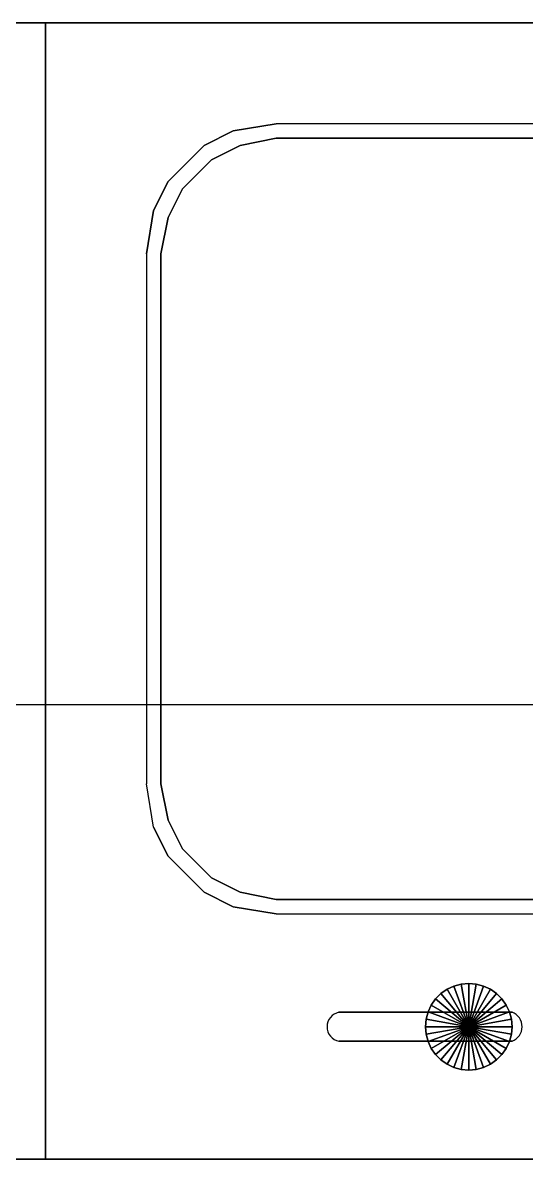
# Model space of a CAD drawing. Header units: inches. Extents: x -7543 to -822, y 102837 to 190349.
# Drawn here: x -831.59908 to -831.59465, y 102837.00943 to 102837.01943 of the extents above; entities that cross this region are included whole.
import ezdxf

# ---------------------------------------------------------------- set-up
doc = ezdxf.new("R2010")
doc.units = ezdxf.units.IN
doc.header["$MEASUREMENT"] = 0
doc.linetypes.add('DASHDOTX2', pattern=[2, 1, -0.5, 0, -0.5])
doc.layers.add('AKS', color=1, linetype='Continuous', lineweight=25)
doc.layers.add('TEFRİŞ', color=7, linetype='Continuous', lineweight=25, true_color=0x78462c)

msp = doc.modelspace()

# ---------------------------------------------------------------- linework, layer by layer
at = {"layer": 'AKS', "linetype": 'DASHDOTX2', "ltscale": 10}
msp.add_line((-831.6986646402642, 102837.0134307916), (-831.3280608453938, 102837.0134307916), dxfattribs=at)
at = {"layer": 'TEFRİŞ'}
for p, q in [((-831.597226394348, 102837.0184782916, -0.004190999999999999), (-831.597480394348, 102837.0183512916, -0.004190999999999999)), ((-831.5968453943481, 102837.0185417916, -0.004190999999999999), (-831.597226394348, 102837.0184782916, -0.004190999999999999)), ((-831.590909394348, 102837.0185417916, -0.004190999999999999), (-831.5968453943481, 102837.0185417916, -0.004190999999999999)), ((-831.597480394348, 102837.0183512916, -0.004190999999999999), (-831.5977978943481, 102837.0180337916, -0.004190999999999999)), ((-831.597162894348, 102837.0183512916, -0.004190999999999999), (-831.597416894348, 102837.0182242916, -0.004190999999999999)), ((-831.5968453943481, 102837.0184147916, -0.004190999999999999), (-831.597162894348, 102837.0183512916, -0.004190999999999999)), ((-831.597416894348, 102837.0182242916, -0.004190999999999999), (-831.5976708943481, 102837.0179702916, -0.004190999999999999)), ((-831.5977978943481, 102837.0180337916, -0.004190999999999999), (-831.597924894348, 102837.0177797916, -0.004190999999999999)), ((-831.5976708943481, 102837.0179702916, -0.004190999999999999), (-831.5977978943481, 102837.0177162916, -0.004190999999999999)), ((-831.597924894348, 102837.0177797916, -0.004190999999999999), (-831.597988394348, 102837.0173987916, -0.004190999999999999)), ((-831.5977978943481, 102837.0177162916, -0.004190999999999999), (-831.597861394348, 102837.0173987916, -0.004190999999999999)), ((-831.597924894348, 102837.0123517916, -0.004190999999999999), (-831.597988394348, 102837.0127327916, -0.004190999999999999)), ((-831.5977978943481, 102837.0124152916, -0.004190999999999999), (-831.597861394348, 102837.0127327916, -0.004190999999999999)), ((-831.5977978943481, 102837.0120977916, -0.004190999999999999), (-831.597924894348, 102837.0123517916, -0.004190999999999999)), ((-831.5976708943481, 102837.0121612916, -0.004190999999999999), (-831.5977978943481, 102837.0124152916, -0.004190999999999999)), ((-831.597416894348, 102837.0119072916, -0.004190999999999999), (-831.5976708943481, 102837.0121612916, -0.004190999999999999)), ((-831.597480394348, 102837.0117802916, -0.004190999999999999), (-831.5977978943481, 102837.0120977916, -0.004190999999999999)), ((-831.597162894348, 102837.0117802916, -0.004190999999999999), (-831.597416894348, 102837.0119072916, -0.004190999999999999)), ((-831.597226394348, 102837.0116532916, -0.004190999999999999), (-831.597480394348, 102837.0117802916, -0.004190999999999999)), ((-831.5968453943481, 102837.0117167916, -0.004190999999999999), (-831.597162894348, 102837.0117802916, -0.004190999999999999)), ((-831.5968453943481, 102837.0115897916, -0.004190999999999999), (-831.597226394348, 102837.0116532916, -0.004190999999999999)), ((-831.5968453943481, 102837.0115897916, -0.004190999999999999), (-831.590909394348, 102837.0115897916, -0.004190999999999999))]:
    msp.add_line(p, q, dxfattribs=at)
for centre, radius, start, end in [((-831.5962695413888, 102837.0105967916, 0.0007620000000000005), 0.0001294089238967639, 101.0724330008495, 258.9275669991505), ((-831.5948175479311, 102837.0105967916, 0.0007620000000000005), 0.000135471253029605, 290.3693599422097, 69.63064005779033)]:
    msp.add_arc(centre, radius, start, end, dxfattribs=at)
for points in [[(-831.605677394348, 102837.0194307916, -0.000127000000000001), (-831.598877394348, 102837.0194307916, -0.000127000000000001), (-831.598877394348, 102837.0194307916), (-831.605677394348, 102837.0194307916)], [(-831.598877394348, 102837.0094307916), (-831.598877394348, 102837.0194307916), (-831.605677394348, 102837.0194307916), (-831.605677394348, 102837.0094307916)], [(-831.598877394348, 102837.0094307916, -0.000127000000000001), (-831.598877394348, 102837.0194307916, -0.000127000000000001), (-831.598877394348, 102837.0194307916), (-831.598877394348, 102837.0094307916)], [(-831.598877394348, 102837.0194307916, -0.000127000000000001), (-831.5888773943481, 102837.0194307916, -0.000127000000000001), (-831.5888773943481, 102837.0194307916), (-831.598877394348, 102837.0194307916)], [(-831.597416894348, 102837.0182242916, -0.004190999999999999), (-831.597162894348, 102837.0183512916, -0.004190999999999999), (-831.597162894348, 102837.0183512916, -0.000127000000000001), (-831.597416894348, 102837.0182242916, -0.000127000000000001)], [(-831.597162894348, 102837.0183512916, -0.004190999999999999), (-831.5968453943481, 102837.0184147916, -0.004190999999999999), (-831.5968453943481, 102837.0184147916, -0.000127000000000001), (-831.597162894348, 102837.0183512916, -0.000127000000000001)], [(-831.5968453943481, 102837.0184147916, -0.004190999999999999), (-831.590909394348, 102837.0184147916, -0.004190999999999999), (-831.590909394348, 102837.0184147916, -0.000127000000000001), (-831.5968453943481, 102837.0184147916, -0.000127000000000001)], [(-831.5976708943481, 102837.0179702916, -0.004190999999999999), (-831.597416894348, 102837.0182242916, -0.004190999999999999), (-831.597416894348, 102837.0182242916, -0.000127000000000001), (-831.5976708943481, 102837.0179702916, -0.000127000000000001)], [(-831.5977978943481, 102837.0177162916, -0.004190999999999999), (-831.5976708943481, 102837.0179702916, -0.004190999999999999), (-831.5976708943481, 102837.0179702916, -0.000127000000000001), (-831.5977978943481, 102837.0177162916, -0.000127000000000001)], [(-831.597861394348, 102837.0173987916, -0.004190999999999999), (-831.5977978943481, 102837.0177162916, -0.004190999999999999), (-831.5977978943481, 102837.0177162916, -0.000127000000000001), (-831.597861394348, 102837.0173987916, -0.000127000000000001)], [(-831.597861394348, 102837.0127327916, -0.004190999999999999), (-831.597861394348, 102837.0173987916, -0.004190999999999999), (-831.597861394348, 102837.0173987916, -0.000127000000000001), (-831.597861394348, 102837.0127327916, -0.000127000000000001)], [(-831.5977978943481, 102837.0124152916, -0.004190999999999999), (-831.597861394348, 102837.0127327916, -0.004190999999999999), (-831.597861394348, 102837.0127327916, -0.000127000000000001), (-831.5977978943481, 102837.0124152916, -0.000127000000000001)], [(-831.5976708943481, 102837.0121612916, -0.004190999999999999), (-831.5977978943481, 102837.0124152916, -0.004190999999999999), (-831.5977978943481, 102837.0124152916, -0.000127000000000001), (-831.5976708943481, 102837.0121612916, -0.000127000000000001)], [(-831.597416894348, 102837.0119072916, -0.004190999999999999), (-831.5976708943481, 102837.0121612916, -0.004190999999999999), (-831.5976708943481, 102837.0121612916, -0.000127000000000001), (-831.597416894348, 102837.0119072916, -0.000127000000000001)], [(-831.597162894348, 102837.0117802916, -0.004190999999999999), (-831.597416894348, 102837.0119072916, -0.004190999999999999), (-831.597416894348, 102837.0119072916, -0.000127000000000001), (-831.597162894348, 102837.0117802916, -0.000127000000000001)], [(-831.5968453943481, 102837.0117167916, -0.004190999999999999), (-831.597162894348, 102837.0117802916, -0.004190999999999999), (-831.597162894348, 102837.0117802916, -0.000127000000000001), (-831.5968453943481, 102837.0117167916, -0.000127000000000001)], [(-831.590909394348, 102837.0117167916, -0.004190999999999999), (-831.5968453943481, 102837.0117167916, -0.004190999999999999), (-831.5968453943481, 102837.0117167916, -0.000127000000000001), (-831.590909394348, 102837.0117167916, -0.000127000000000001)], [(-831.595281694348, 102837.0109548116), (-831.595341894348, 102837.0109267516), (-831.595341894348, 102837.0109267516, 0.0005079999999999999), (-831.595281694348, 102837.0109548116, 0.0005079999999999999)], [(-831.595151394348, 102837.0105967916), (-831.595281694348, 102837.0109548116), (-831.595341894348, 102837.0109267516), (-831.595151394348, 102837.0105967916)], [(-831.595151394348, 102837.0105967916, 0.0005079999999999999), (-831.595281694348, 102837.0109548116, 0.0005079999999999999), (-831.595341894348, 102837.0109267516, 0.0005079999999999999), (-831.595151394348, 102837.0105967916, 0.0005079999999999999)], [(-831.5952175543481, 102837.0109720116), (-831.595281694348, 102837.0109548116), (-831.595281694348, 102837.0109548116, 0.0005079999999999999), (-831.5952175543481, 102837.0109720116, 0.0005079999999999999)], [(-831.595151394348, 102837.0105967916), (-831.5952175543481, 102837.0109720116), (-831.595281694348, 102837.0109548116), (-831.595151394348, 102837.0105967916)], [(-831.595151394348, 102837.0105967916, 0.0005079999999999999), (-831.5952175543481, 102837.0109720116, 0.0005079999999999999), (-831.595281694348, 102837.0109548116, 0.0005079999999999999), (-831.595151394348, 102837.0105967916, 0.0005079999999999999)], [(-831.595151394348, 102837.0109777916), (-831.5952175543481, 102837.0109720116), (-831.5952175543481, 102837.0109720116, 0.0005079999999999999), (-831.595151394348, 102837.0109777916, 0.0005079999999999999)], [(-831.595151394348, 102837.0105967916), (-831.595151394348, 102837.0109777916), (-831.5952175543481, 102837.0109720116), (-831.595151394348, 102837.0105967916)], [(-831.595151394348, 102837.0105967916, 0.0005079999999999999), (-831.595151394348, 102837.0109777916, 0.0005079999999999999), (-831.5952175543481, 102837.0109720116, 0.0005079999999999999), (-831.595151394348, 102837.0105967916, 0.0005079999999999999)], [(-831.5950852343481, 102837.0109720116), (-831.595151394348, 102837.0109777916), (-831.595151394348, 102837.0109777916, 0.0005079999999999999), (-831.5950852343481, 102837.0109720116, 0.0005079999999999999)], [(-831.595151394348, 102837.0105967916), (-831.5950852343481, 102837.0109720116), (-831.595151394348, 102837.0109777916), (-831.595151394348, 102837.0105967916)], [(-831.595151394348, 102837.0105967916, 0.0005079999999999999), (-831.5950852343481, 102837.0109720116, 0.0005079999999999999), (-831.595151394348, 102837.0109777916, 0.0005079999999999999), (-831.595151394348, 102837.0105967916, 0.0005079999999999999)], [(-831.595151394348, 102837.0105967916), (-831.5950210943481, 102837.0109548116), (-831.5950852343481, 102837.0109720116), (-831.595151394348, 102837.0105967916)], [(-831.595151394348, 102837.0105967916, 0.0005079999999999999), (-831.5950210943481, 102837.0109548116, 0.0005079999999999999), (-831.5950852343481, 102837.0109720116, 0.0005079999999999999), (-831.595151394348, 102837.0105967916, 0.0005079999999999999)], [(-831.595151394348, 102837.0105967916), (-831.5949608943481, 102837.0109267516), (-831.5950210943481, 102837.0109548116), (-831.595151394348, 102837.0105967916)], [(-831.595151394348, 102837.0105967916, 0.0005079999999999999), (-831.5949608943481, 102837.0109267516, 0.0005079999999999999), (-831.5950210943481, 102837.0109548116, 0.0005079999999999999), (-831.595151394348, 102837.0105967916, 0.0005079999999999999)], [(-831.5950210943481, 102837.0109548116), (-831.5950852343481, 102837.0109720116), (-831.5950852343481, 102837.0109720116, 0.0005079999999999999), (-831.5950210943481, 102837.0109548116, 0.0005079999999999999)], [(-831.5949608943481, 102837.0109267516), (-831.5950210943481, 102837.0109548116), (-831.5950210943481, 102837.0109548116, 0.0005079999999999999), (-831.5949608943481, 102837.0109267516, 0.0005079999999999999)], [(-831.5953962943481, 102837.0108886516), (-831.5954432543481, 102837.0108416916), (-831.5954432543481, 102837.0108416916, 0.0005079999999999999), (-831.5953962943481, 102837.0108886516, 0.0005079999999999999)], [(-831.595151394348, 102837.0105967916), (-831.5953962943481, 102837.0108886516), (-831.5954432543481, 102837.0108416916), (-831.595151394348, 102837.0105967916)], [(-831.595151394348, 102837.0105967916, 0.0005079999999999999), (-831.5953962943481, 102837.0108886516, 0.0005079999999999999), (-831.5954432543481, 102837.0108416916, 0.0005079999999999999), (-831.595151394348, 102837.0105967916, 0.0005079999999999999)], [(-831.595341894348, 102837.0109267516), (-831.5953962943481, 102837.0108886516), (-831.5953962943481, 102837.0108886516, 0.0005079999999999999), (-831.595341894348, 102837.0109267516, 0.0005079999999999999)], [(-831.595151394348, 102837.0105967916), (-831.595341894348, 102837.0109267516), (-831.5953962943481, 102837.0108886516), (-831.595151394348, 102837.0105967916)], [(-831.595151394348, 102837.0105967916, 0.0005079999999999999), (-831.595341894348, 102837.0109267516, 0.0005079999999999999), (-831.5953962943481, 102837.0108886516, 0.0005079999999999999), (-831.595151394348, 102837.0105967916, 0.0005079999999999999)], [(-831.595151394348, 102837.0105967916), (-831.594906494348, 102837.0108886516), (-831.5949608943481, 102837.0109267516), (-831.595151394348, 102837.0105967916)], [(-831.595151394348, 102837.0105967916, 0.0005079999999999999), (-831.594906494348, 102837.0108886516, 0.0005079999999999999), (-831.5949608943481, 102837.0109267516, 0.0005079999999999999), (-831.595151394348, 102837.0105967916, 0.0005079999999999999)], [(-831.595151394348, 102837.0105967916), (-831.5948595343481, 102837.0108416916), (-831.594906494348, 102837.0108886516), (-831.595151394348, 102837.0105967916)], [(-831.595151394348, 102837.0105967916, 0.0005079999999999999), (-831.5948595343481, 102837.0108416916, 0.0005079999999999999), (-831.594906494348, 102837.0108886516, 0.0005079999999999999), (-831.595151394348, 102837.0105967916, 0.0005079999999999999)], [(-831.594906494348, 102837.0108886516), (-831.5949608943481, 102837.0109267516), (-831.5949608943481, 102837.0109267516, 0.0005079999999999999), (-831.594906494348, 102837.0108886516, 0.0005079999999999999)], [(-831.5948595343481, 102837.0108416916), (-831.594906494348, 102837.0108886516), (-831.594906494348, 102837.0108886516, 0.0005079999999999999), (-831.5948595343481, 102837.0108416916, 0.0005079999999999999)], [(-831.5954813543481, 102837.0107872916), (-831.595509414348, 102837.0107270916), (-831.595509414348, 102837.0107270916, 0.0005079999999999999), (-831.5954813543481, 102837.0107872916, 0.0005079999999999999)], [(-831.595151394348, 102837.0105967916), (-831.5954813543481, 102837.0107872916), (-831.595509414348, 102837.0107270916), (-831.595151394348, 102837.0105967916)], [(-831.595151394348, 102837.0105967916, 0.0005079999999999999), (-831.5954813543481, 102837.0107872916, 0.0005079999999999999), (-831.595509414348, 102837.0107270916, 0.0005079999999999999), (-831.595151394348, 102837.0105967916, 0.0005079999999999999)], [(-831.5954432543481, 102837.0108416916), (-831.5954813543481, 102837.0107872916), (-831.5954813543481, 102837.0107872916, 0.0005079999999999999), (-831.5954432543481, 102837.0108416916, 0.0005079999999999999)], [(-831.595151394348, 102837.0105967916), (-831.5954432543481, 102837.0108416916), (-831.5954813543481, 102837.0107872916), (-831.595151394348, 102837.0105967916)], [(-831.595151394348, 102837.0105967916, 0.0005079999999999999), (-831.5954432543481, 102837.0108416916, 0.0005079999999999999), (-831.5954813543481, 102837.0107872916, 0.0005079999999999999), (-831.595151394348, 102837.0105967916, 0.0005079999999999999)], [(-831.595151394348, 102837.0105967916), (-831.5948214343481, 102837.0107872916), (-831.5948595343481, 102837.0108416916), (-831.595151394348, 102837.0105967916)], [(-831.595151394348, 102837.0105967916, 0.0005079999999999999), (-831.5948214343481, 102837.0107872916, 0.0005079999999999999), (-831.5948595343481, 102837.0108416916, 0.0005079999999999999), (-831.595151394348, 102837.0105967916, 0.0005079999999999999)], [(-831.595151394348, 102837.0105967916), (-831.594793374348, 102837.0107270916), (-831.5948214343481, 102837.0107872916), (-831.595151394348, 102837.0105967916)], [(-831.595151394348, 102837.0105967916, 0.0005079999999999999), (-831.594793374348, 102837.0107270916, 0.0005079999999999999), (-831.5948214343481, 102837.0107872916, 0.0005079999999999999), (-831.595151394348, 102837.0105967916, 0.0005079999999999999)], [(-831.5948214343481, 102837.0107872916), (-831.5948595343481, 102837.0108416916), (-831.5948595343481, 102837.0108416916, 0.0005079999999999999), (-831.5948214343481, 102837.0107872916, 0.0005079999999999999)], [(-831.594793374348, 102837.0107270916), (-831.5948214343481, 102837.0107872916), (-831.5948214343481, 102837.0107872916, 0.0005079999999999999), (-831.594793374348, 102837.0107270916, 0.0005079999999999999)], [(-831.5962943943481, 102837.0107237916, 0.0007620000000000005), (-831.5947703943481, 102837.0107237916, 0.0007620000000000005), (-831.5947703943481, 102837.0107237916, 0.0005079999999999999), (-831.5962943943481, 102837.0107237916, 0.0005079999999999999)], [(-831.595526614348, 102837.0106629516), (-831.5955323943481, 102837.0105967916), (-831.5955323943481, 102837.0105967916, 0.0005079999999999999), (-831.595526614348, 102837.0106629516, 0.0005079999999999999)], [(-831.595151394348, 102837.0105967916), (-831.595526614348, 102837.0106629516), (-831.5955323943481, 102837.0105967916), (-831.595151394348, 102837.0105967916)], [(-831.595526614348, 102837.0106629516), (-831.5955323943481, 102837.0105967916), (-831.5955323943481, 102837.0105967916, 0.0005079999999999999), (-831.595526614348, 102837.0106629516, 0.0005079999999999999)], [(-831.595509414348, 102837.0107270916), (-831.595526614348, 102837.0106629516), (-831.595526614348, 102837.0106629516, 0.0005079999999999999), (-831.595509414348, 102837.0107270916, 0.0005079999999999999)], [(-831.595151394348, 102837.0105967916), (-831.595509414348, 102837.0107270916), (-831.595526614348, 102837.0106629516), (-831.595151394348, 102837.0105967916)], [(-831.595151394348, 102837.0105967916, 0.0005079999999999999), (-831.595509414348, 102837.0107270916, 0.0005079999999999999), (-831.595526614348, 102837.0106629516, 0.0005079999999999999), (-831.595151394348, 102837.0105967916, 0.0005079999999999999)], [(-831.595151394348, 102837.0105967916), (-831.594776174348, 102837.0106629516), (-831.594793374348, 102837.0107270916), (-831.595151394348, 102837.0105967916)], [(-831.595151394348, 102837.0105967916, 0.0005079999999999999), (-831.594776174348, 102837.0106629516, 0.0005079999999999999), (-831.594793374348, 102837.0107270916, 0.0005079999999999999), (-831.595151394348, 102837.0105967916, 0.0005079999999999999)], [(-831.595151394348, 102837.0105967916), (-831.5947703943481, 102837.0105967916), (-831.594776174348, 102837.0106629516), (-831.595151394348, 102837.0105967916)], [(-831.595151394348, 102837.0105967916, 0.0005079999999999999), (-831.5947703943481, 102837.0105967916, 0.0005079999999999999), (-831.594776174348, 102837.0106629516, 0.0005079999999999999), (-831.595151394348, 102837.0105967916, 0.0005079999999999999)], [(-831.594776174348, 102837.0106629516), (-831.594793374348, 102837.0107270916), (-831.594793374348, 102837.0107270916, 0.0005079999999999999), (-831.594776174348, 102837.0106629516, 0.0005079999999999999)], [(-831.5947703943481, 102837.0105967916), (-831.594776174348, 102837.0106629516), (-831.594776174348, 102837.0106629516, 0.0005079999999999999), (-831.5947703943481, 102837.0105967916, 0.0005079999999999999)], [(-831.5955323943481, 102837.0105967916), (-831.595526614348, 102837.0105306316), (-831.595526614348, 102837.0105306316, 0.0005079999999999999), (-831.5955323943481, 102837.0105967916, 0.0005079999999999999)], [(-831.595151394348, 102837.0105967916), (-831.5955323943481, 102837.0105967916), (-831.595526614348, 102837.0105306316), (-831.595151394348, 102837.0105967916)], [(-831.595151394348, 102837.0105967916, 0.0005079999999999999), (-831.5955323943481, 102837.0105967916, 0.0005079999999999999), (-831.595526614348, 102837.0105306316, 0.0005079999999999999), (-831.595151394348, 102837.0105967916, 0.0005079999999999999)], [(-831.595151394348, 102837.0105967916), (-831.595526614348, 102837.0105306316), (-831.595509414348, 102837.0104664916), (-831.595151394348, 102837.0105967916)], [(-831.595151394348, 102837.0105967916, 0.0005079999999999999), (-831.595526614348, 102837.0105306316, 0.0005079999999999999), (-831.595509414348, 102837.0104664916, 0.0005079999999999999), (-831.595151394348, 102837.0105967916, 0.0005079999999999999)], [(-831.595151394348, 102837.0105967916), (-831.595509414348, 102837.0104664916), (-831.5954813543481, 102837.0104062916), (-831.595151394348, 102837.0105967916)], [(-831.595151394348, 102837.0105967916, 0.0005079999999999999), (-831.595509414348, 102837.0104664916, 0.0005079999999999999), (-831.5954813543481, 102837.0104062916, 0.0005079999999999999), (-831.595151394348, 102837.0105967916, 0.0005079999999999999)], [(-831.595151394348, 102837.0105967916), (-831.5954813543481, 102837.0104062916), (-831.5954432543481, 102837.0103518916), (-831.595151394348, 102837.0105967916)], [(-831.595151394348, 102837.0105967916, 0.0005079999999999999), (-831.5954813543481, 102837.0104062916, 0.0005079999999999999), (-831.5954432543481, 102837.0103518916, 0.0005079999999999999), (-831.595151394348, 102837.0105967916, 0.0005079999999999999)], [(-831.595151394348, 102837.0105967916), (-831.5954432543481, 102837.0103518916), (-831.5953962943481, 102837.0103049316), (-831.595151394348, 102837.0105967916)], [(-831.595151394348, 102837.0105967916, 0.0005079999999999999), (-831.5954432543481, 102837.0103518916, 0.0005079999999999999), (-831.5953962943481, 102837.0103049316, 0.0005079999999999999), (-831.595151394348, 102837.0105967916, 0.0005079999999999999)], [(-831.595151394348, 102837.0105967916), (-831.5953962943481, 102837.0103049316), (-831.595341894348, 102837.0102668316), (-831.595151394348, 102837.0105967916)], [(-831.595151394348, 102837.0105967916, 0.0005079999999999999), (-831.5953962943481, 102837.0103049316, 0.0005079999999999999), (-831.595341894348, 102837.0102668316, 0.0005079999999999999), (-831.595151394348, 102837.0105967916, 0.0005079999999999999)], [(-831.595151394348, 102837.0105967916), (-831.595341894348, 102837.0102668316), (-831.595281694348, 102837.0102387716), (-831.595151394348, 102837.0105967916)], [(-831.595151394348, 102837.0105967916, 0.0005079999999999999), (-831.595341894348, 102837.0102668316, 0.0005079999999999999), (-831.595281694348, 102837.0102387716, 0.0005079999999999999), (-831.595151394348, 102837.0105967916, 0.0005079999999999999)], [(-831.595151394348, 102837.0105967916), (-831.595281694348, 102837.0102387716), (-831.5952175543481, 102837.0102215716), (-831.595151394348, 102837.0105967916)], [(-831.595151394348, 102837.0105967916, 0.0005079999999999999), (-831.595281694348, 102837.0102387716, 0.0005079999999999999), (-831.5952175543481, 102837.0102215716, 0.0005079999999999999), (-831.595151394348, 102837.0105967916, 0.0005079999999999999)], [(-831.595151394348, 102837.0105967916), (-831.5952175543481, 102837.0102215716), (-831.595151394348, 102837.0102157916), (-831.595151394348, 102837.0105967916)], [(-831.595151394348, 102837.0105967916, 0.0005079999999999999), (-831.5952175543481, 102837.0102215716, 0.0005079999999999999), (-831.595151394348, 102837.0102157916, 0.0005079999999999999), (-831.595151394348, 102837.0105967916, 0.0005079999999999999)], [(-831.595151394348, 102837.0105967916), (-831.595151394348, 102837.0102157916), (-831.5950852343481, 102837.0102215716), (-831.595151394348, 102837.0105967916)], [(-831.595151394348, 102837.0105967916, 0.0005079999999999999), (-831.595151394348, 102837.0102157916, 0.0005079999999999999), (-831.5950852343481, 102837.0102215716, 0.0005079999999999999), (-831.595151394348, 102837.0105967916, 0.0005079999999999999)], [(-831.595151394348, 102837.0105967916), (-831.5950852343481, 102837.0102215716), (-831.5950210943481, 102837.0102387716), (-831.595151394348, 102837.0105967916)], [(-831.595151394348, 102837.0105967916, 0.0005079999999999999), (-831.5950852343481, 102837.0102215716, 0.0005079999999999999), (-831.5950210943481, 102837.0102387716, 0.0005079999999999999), (-831.595151394348, 102837.0105967916, 0.0005079999999999999)], [(-831.595151394348, 102837.0105967916), (-831.5950210943481, 102837.0102387716), (-831.5949608943481, 102837.0102668316), (-831.595151394348, 102837.0105967916)], [(-831.595151394348, 102837.0105967916, 0.0005079999999999999), (-831.5950210943481, 102837.0102387716, 0.0005079999999999999), (-831.5949608943481, 102837.0102668316, 0.0005079999999999999), (-831.595151394348, 102837.0105967916, 0.0005079999999999999)], [(-831.595151394348, 102837.0105967916), (-831.5949608943481, 102837.0102668316), (-831.594906494348, 102837.0103049316), (-831.595151394348, 102837.0105967916)], [(-831.595151394348, 102837.0105967916, 0.0005079999999999999), (-831.5949608943481, 102837.0102668316, 0.0005079999999999999), (-831.594906494348, 102837.0103049316, 0.0005079999999999999), (-831.595151394348, 102837.0105967916, 0.0005079999999999999)], [(-831.595151394348, 102837.0105967916), (-831.594906494348, 102837.0103049316), (-831.5948595343481, 102837.0103518916), (-831.595151394348, 102837.0105967916)], [(-831.595151394348, 102837.0105967916, 0.0005079999999999999), (-831.594906494348, 102837.0103049316, 0.0005079999999999999), (-831.5948595343481, 102837.0103518916, 0.0005079999999999999), (-831.595151394348, 102837.0105967916, 0.0005079999999999999)], [(-831.595151394348, 102837.0105967916), (-831.5948595343481, 102837.0103518916), (-831.5948214343481, 102837.0104062916), (-831.595151394348, 102837.0105967916)], [(-831.595151394348, 102837.0105967916, 0.0005079999999999999), (-831.5948595343481, 102837.0103518916, 0.0005079999999999999), (-831.5948214343481, 102837.0104062916, 0.0005079999999999999), (-831.595151394348, 102837.0105967916, 0.0005079999999999999)], [(-831.595151394348, 102837.0105967916), (-831.5948214343481, 102837.0104062916), (-831.594793374348, 102837.0104664916), (-831.595151394348, 102837.0105967916)], [(-831.595151394348, 102837.0105967916, 0.0005079999999999999), (-831.5948214343481, 102837.0104062916, 0.0005079999999999999), (-831.594793374348, 102837.0104664916, 0.0005079999999999999), (-831.595151394348, 102837.0105967916, 0.0005079999999999999)], [(-831.595151394348, 102837.0105967916), (-831.594793374348, 102837.0104664916), (-831.594776174348, 102837.0105306316), (-831.595151394348, 102837.0105967916)], [(-831.595151394348, 102837.0105967916, 0.0005079999999999999), (-831.594793374348, 102837.0104664916, 0.0005079999999999999), (-831.594776174348, 102837.0105306316, 0.0005079999999999999), (-831.595151394348, 102837.0105967916, 0.0005079999999999999)], [(-831.595151394348, 102837.0105967916), (-831.594776174348, 102837.0105306316), (-831.5947703943481, 102837.0105967916), (-831.595151394348, 102837.0105967916)], [(-831.595151394348, 102837.0105967916, 0.0005079999999999999), (-831.594776174348, 102837.0105306316, 0.0005079999999999999), (-831.5947703943481, 102837.0105967916, 0.0005079999999999999), (-831.595151394348, 102837.0105967916, 0.0005079999999999999)], [(-831.594776174348, 102837.0105306316), (-831.5947703943481, 102837.0105967916), (-831.5947703943481, 102837.0105967916, 0.0005079999999999999), (-831.594776174348, 102837.0105306316, 0.0005079999999999999)], [(-831.5962943943481, 102837.0104697916, 0.0007620000000000005), (-831.5947703943481, 102837.0104697916, 0.0007620000000000005), (-831.5947703943481, 102837.0104697916, 0.0005079999999999999), (-831.5962943943481, 102837.0104697916, 0.0005079999999999999)], [(-831.595526614348, 102837.0105306316), (-831.595509414348, 102837.0104664916), (-831.595509414348, 102837.0104664916, 0.0005079999999999999), (-831.595526614348, 102837.0105306316, 0.0005079999999999999)], [(-831.595509414348, 102837.0104664916), (-831.5954813543481, 102837.0104062916), (-831.5954813543481, 102837.0104062916, 0.0005079999999999999), (-831.595509414348, 102837.0104664916, 0.0005079999999999999)], [(-831.5948214343481, 102837.0104062916), (-831.594793374348, 102837.0104664916), (-831.594793374348, 102837.0104664916, 0.0005079999999999999), (-831.5948214343481, 102837.0104062916, 0.0005079999999999999)], [(-831.594793374348, 102837.0104664916), (-831.594776174348, 102837.0105306316), (-831.594776174348, 102837.0105306316, 0.0005079999999999999), (-831.594793374348, 102837.0104664916, 0.0005079999999999999)], [(-831.5954813543481, 102837.0104062916), (-831.5954432543481, 102837.0103518916), (-831.5954432543481, 102837.0103518916, 0.0005079999999999999), (-831.5954813543481, 102837.0104062916, 0.0005079999999999999)], [(-831.5954432543481, 102837.0103518916), (-831.5953962943481, 102837.0103049316), (-831.5953962943481, 102837.0103049316, 0.0005079999999999999), (-831.5954432543481, 102837.0103518916, 0.0005079999999999999)], [(-831.594906494348, 102837.0103049316), (-831.5948595343481, 102837.0103518916), (-831.5948595343481, 102837.0103518916, 0.0005079999999999999), (-831.594906494348, 102837.0103049316, 0.0005079999999999999)], [(-831.5948595343481, 102837.0103518916), (-831.5948214343481, 102837.0104062916), (-831.5948214343481, 102837.0104062916, 0.0005079999999999999), (-831.5948595343481, 102837.0103518916, 0.0005079999999999999)], [(-831.5953962943481, 102837.0103049316), (-831.595341894348, 102837.0102668316), (-831.595341894348, 102837.0102668316, 0.0005079999999999999), (-831.5953962943481, 102837.0103049316, 0.0005079999999999999)], [(-831.595341894348, 102837.0102668316), (-831.595281694348, 102837.0102387716), (-831.595281694348, 102837.0102387716, 0.0005079999999999999), (-831.595341894348, 102837.0102668316, 0.0005079999999999999)], [(-831.5950210943481, 102837.0102387716), (-831.5949608943481, 102837.0102668316), (-831.5949608943481, 102837.0102668316, 0.0005079999999999999), (-831.5950210943481, 102837.0102387716, 0.0005079999999999999)], [(-831.5949608943481, 102837.0102668316), (-831.594906494348, 102837.0103049316), (-831.594906494348, 102837.0103049316, 0.0005079999999999999), (-831.5949608943481, 102837.0102668316, 0.0005079999999999999)], [(-831.595281694348, 102837.0102387716), (-831.5952175543481, 102837.0102215716), (-831.5952175543481, 102837.0102215716, 0.0005079999999999999), (-831.595281694348, 102837.0102387716, 0.0005079999999999999)], [(-831.5952175543481, 102837.0102215716), (-831.595151394348, 102837.0102157916), (-831.595151394348, 102837.0102157916, 0.0005079999999999999), (-831.5952175543481, 102837.0102215716, 0.0005079999999999999)], [(-831.595151394348, 102837.0102157916), (-831.5950852343481, 102837.0102215716), (-831.5950852343481, 102837.0102215716, 0.0005079999999999999), (-831.595151394348, 102837.0102157916, 0.0005079999999999999)], [(-831.5950852343481, 102837.0102215716), (-831.5950210943481, 102837.0102387716), (-831.5950210943481, 102837.0102387716, 0.0005079999999999999), (-831.5950852343481, 102837.0102215716, 0.0005079999999999999)], [(-831.598877394348, 102837.0094307916, -0.000127000000000001), (-831.605677394348, 102837.0094307916, -0.000127000000000001), (-831.605677394348, 102837.0094307916), (-831.598877394348, 102837.0094307916)], [(-831.5888773943481, 102837.0094307916, -0.000127000000000001), (-831.598877394348, 102837.0094307916, -0.000127000000000001), (-831.598877394348, 102837.0094307916), (-831.5888773943481, 102837.0094307916)]]:
    msp.add_3dface(points, dxfattribs=at)
for points, invisible_edges in [([(-831.5977978943481, 102837.0180337916), (-831.597480394348, 102837.0183512916), (-831.598877394348, 102837.0194307916), (-831.598877394348, 102837.0189227916)], 10), ([(-831.597480394348, 102837.0183512916), (-831.5982423943481, 102837.0194307916), (-831.598877394348, 102837.0194307916)], 9), ([(-831.597480394348, 102837.0183512916), (-831.597226394348, 102837.0184782916), (-831.597416894348, 102837.0194307916), (-831.5982423943481, 102837.0194307916)], 10), ([(-831.5968453943481, 102837.0185417916), (-831.5968453943481, 102837.0194307916), (-831.597416894348, 102837.0194307916), (-831.597226394348, 102837.0184782916)], 5), ([(-831.590909394348, 102837.0185417916), (-831.5968453943481, 102837.0185417916), (-831.5968453943481, 102837.0194307916), (-831.590909394348, 102837.0194307916)], 11), ([(-831.597924894348, 102837.0177797916), (-831.5977978943481, 102837.0180337916), (-831.598877394348, 102837.0189227916), (-831.598877394348, 102837.0181607916)], 10), ([(-831.597226394348, 102837.0184782916), (-831.597480394348, 102837.0183512916), (-831.597416894348, 102837.0182242916, -0.000127000000000001), (-831.597162894348, 102837.0183512916, -0.000127000000000001)], 10), ([(-831.5968453943481, 102837.0184147916, -0.000127000000000001), (-831.5968453943481, 102837.0185417916), (-831.597226394348, 102837.0184782916), (-831.597162894348, 102837.0183512916, -0.000127000000000001)], 5), ([(-831.590909394348, 102837.0184147916, -0.000127000000000001), (-831.5968453943481, 102837.0184147916, -0.000127000000000001), (-831.5968453943481, 102837.0185417916), (-831.590909394348, 102837.0185417916)], 14), ([(-831.597480394348, 102837.0183512916), (-831.5977978943481, 102837.0180337916), (-831.5976708943481, 102837.0179702916, -0.000127000000000001), (-831.597416894348, 102837.0182242916, -0.000127000000000001)], 10), ([(-831.597988394348, 102837.0173987916), (-831.597924894348, 102837.0177797916), (-831.598877394348, 102837.0181607916), (-831.598877394348, 102837.0173987916)], 10), ([(-831.5976708943481, 102837.0179702916, -0.000127000000000001), (-831.5977978943481, 102837.0180337916), (-831.597924894348, 102837.0177797916), (-831.5977978943481, 102837.0177162916, -0.000127000000000001)], 5), ([(-831.5977978943481, 102837.0177162916, -0.000127000000000001), (-831.597924894348, 102837.0177797916), (-831.597988394348, 102837.0173987916), (-831.597861394348, 102837.0173987916, -0.000127000000000001)], 5), ([(-831.597988394348, 102837.0127327916), (-831.598877394348, 102837.0127327916), (-831.598877394348, 102837.0173987916), (-831.597988394348, 102837.0173987916)], 5), ([(-831.597861394348, 102837.0127327916, -0.000127000000000001), (-831.597861394348, 102837.0173987916, -0.000127000000000001), (-831.597988394348, 102837.0173987916), (-831.597988394348, 102837.0127327916)], 10), ([(-831.597988394348, 102837.0127327916), (-831.598877394348, 102837.0127327916), (-831.598877394348, 102837.0120342916), (-831.597924894348, 102837.0123517916)], 5), ([(-831.5977978943481, 102837.0124152916, -0.000127000000000001), (-831.597924894348, 102837.0123517916), (-831.597988394348, 102837.0127327916), (-831.597861394348, 102837.0127327916, -0.000127000000000001)], 5), ([(-831.597924894348, 102837.0123517916), (-831.5977978943481, 102837.0120977916), (-831.598877394348, 102837.0109547916), (-831.598877394348, 102837.0120342916)], 10), ([(-831.5976708943481, 102837.0121612916, -0.000127000000000001), (-831.5977978943481, 102837.0120977916), (-831.597924894348, 102837.0123517916), (-831.5977978943481, 102837.0124152916, -0.000127000000000001)], 5), ([(-831.597480394348, 102837.0117802916), (-831.5977978943481, 102837.0120977916), (-831.5976708943481, 102837.0121612916, -0.000127000000000001), (-831.597416894348, 102837.0119072916, -0.000127000000000001)], 10), ([(-831.5977978943481, 102837.0120977916), (-831.597480394348, 102837.0117802916), (-831.598877394348, 102837.0094307916), (-831.598877394348, 102837.0109547916)], 10), ([(-831.597226394348, 102837.0116532916), (-831.597480394348, 102837.0117802916), (-831.597416894348, 102837.0119072916, -0.000127000000000001), (-831.597162894348, 102837.0117802916, -0.000127000000000001)], 10), ([(-831.597480394348, 102837.0117802916), (-831.597226394348, 102837.0116532916), (-831.597416894348, 102837.0094307916), (-831.598877394348, 102837.0094307916)], 10), ([(-831.5968453943481, 102837.0117167916, -0.000127000000000001), (-831.5968453943481, 102837.0115897916), (-831.597226394348, 102837.0116532916), (-831.597162894348, 102837.0117802916, -0.000127000000000001)], 5), ([(-831.5968453943481, 102837.0115897916), (-831.5968453943481, 102837.0094307916), (-831.597416894348, 102837.0094307916), (-831.597226394348, 102837.0116532916)], 5), ([(-831.590909394348, 102837.0117167916, -0.000127000000000001), (-831.5968453943481, 102837.0117167916, -0.000127000000000001), (-831.5968453943481, 102837.0115897916), (-831.590909394348, 102837.0115897916)], 10), ([(-831.590909394348, 102837.0115897916), (-831.590909394348, 102837.0094307916), (-831.5968453943481, 102837.0094307916), (-831.5968453943481, 102837.0115897916)], 13)]:
    msp.add_3dface(points, dxfattribs=dict(at, invisible_edges=invisible_edges))

doc.saveas('drawing.dxf')
